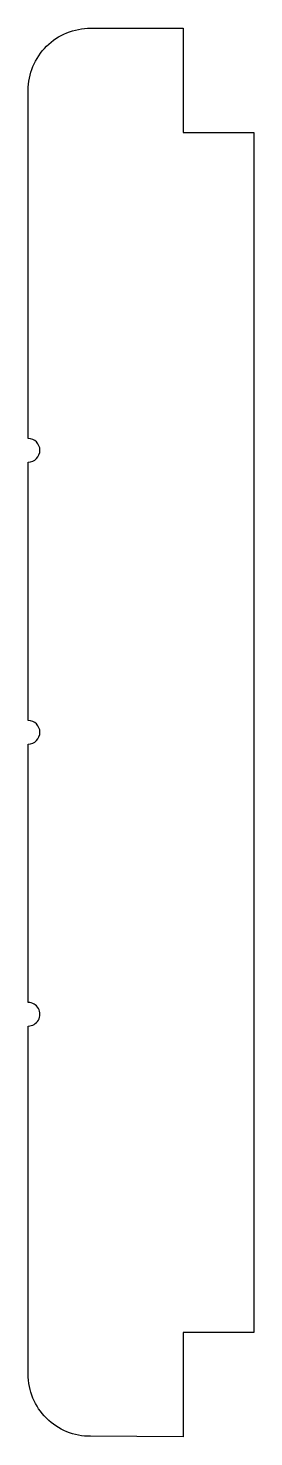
# Model space of a CAD drawing. Header units: millimetres. Extents: x -9.7 to -0.1, y 75.5 to 135.5.
import ezdxf

# ---------------------------------------------------------------- set-up
doc = ezdxf.new("R2010")
doc.units = ezdxf.units.MM
doc.layers.get('0').update_dxf_attribs({"linetype": 'CONTINUOUS'})

msp = doc.modelspace()

# ---------------------------------------------------------------- linework, layer by layer
msp.add_lwpolyline([(-9.706, 94), (-9.706, 105, 1), (-9.706, 106), (-9.706, 117, 0.999967), (-9.706, 118), (-9.705, 132.816, -0.415151), (-7.05, 135.462), (-3.103, 135.462), (-3.103, 131.017), (-0.097, 131.017), (-0.097, 79.963), (-3.103, 79.963), (-3.103, 75.518), (-7.05, 75.539, -0.415406), (-9.707, 78.185), (-9.706, 93, 1.000033)], format="xyb", close=True)

doc.saveas('drawing.dxf')
